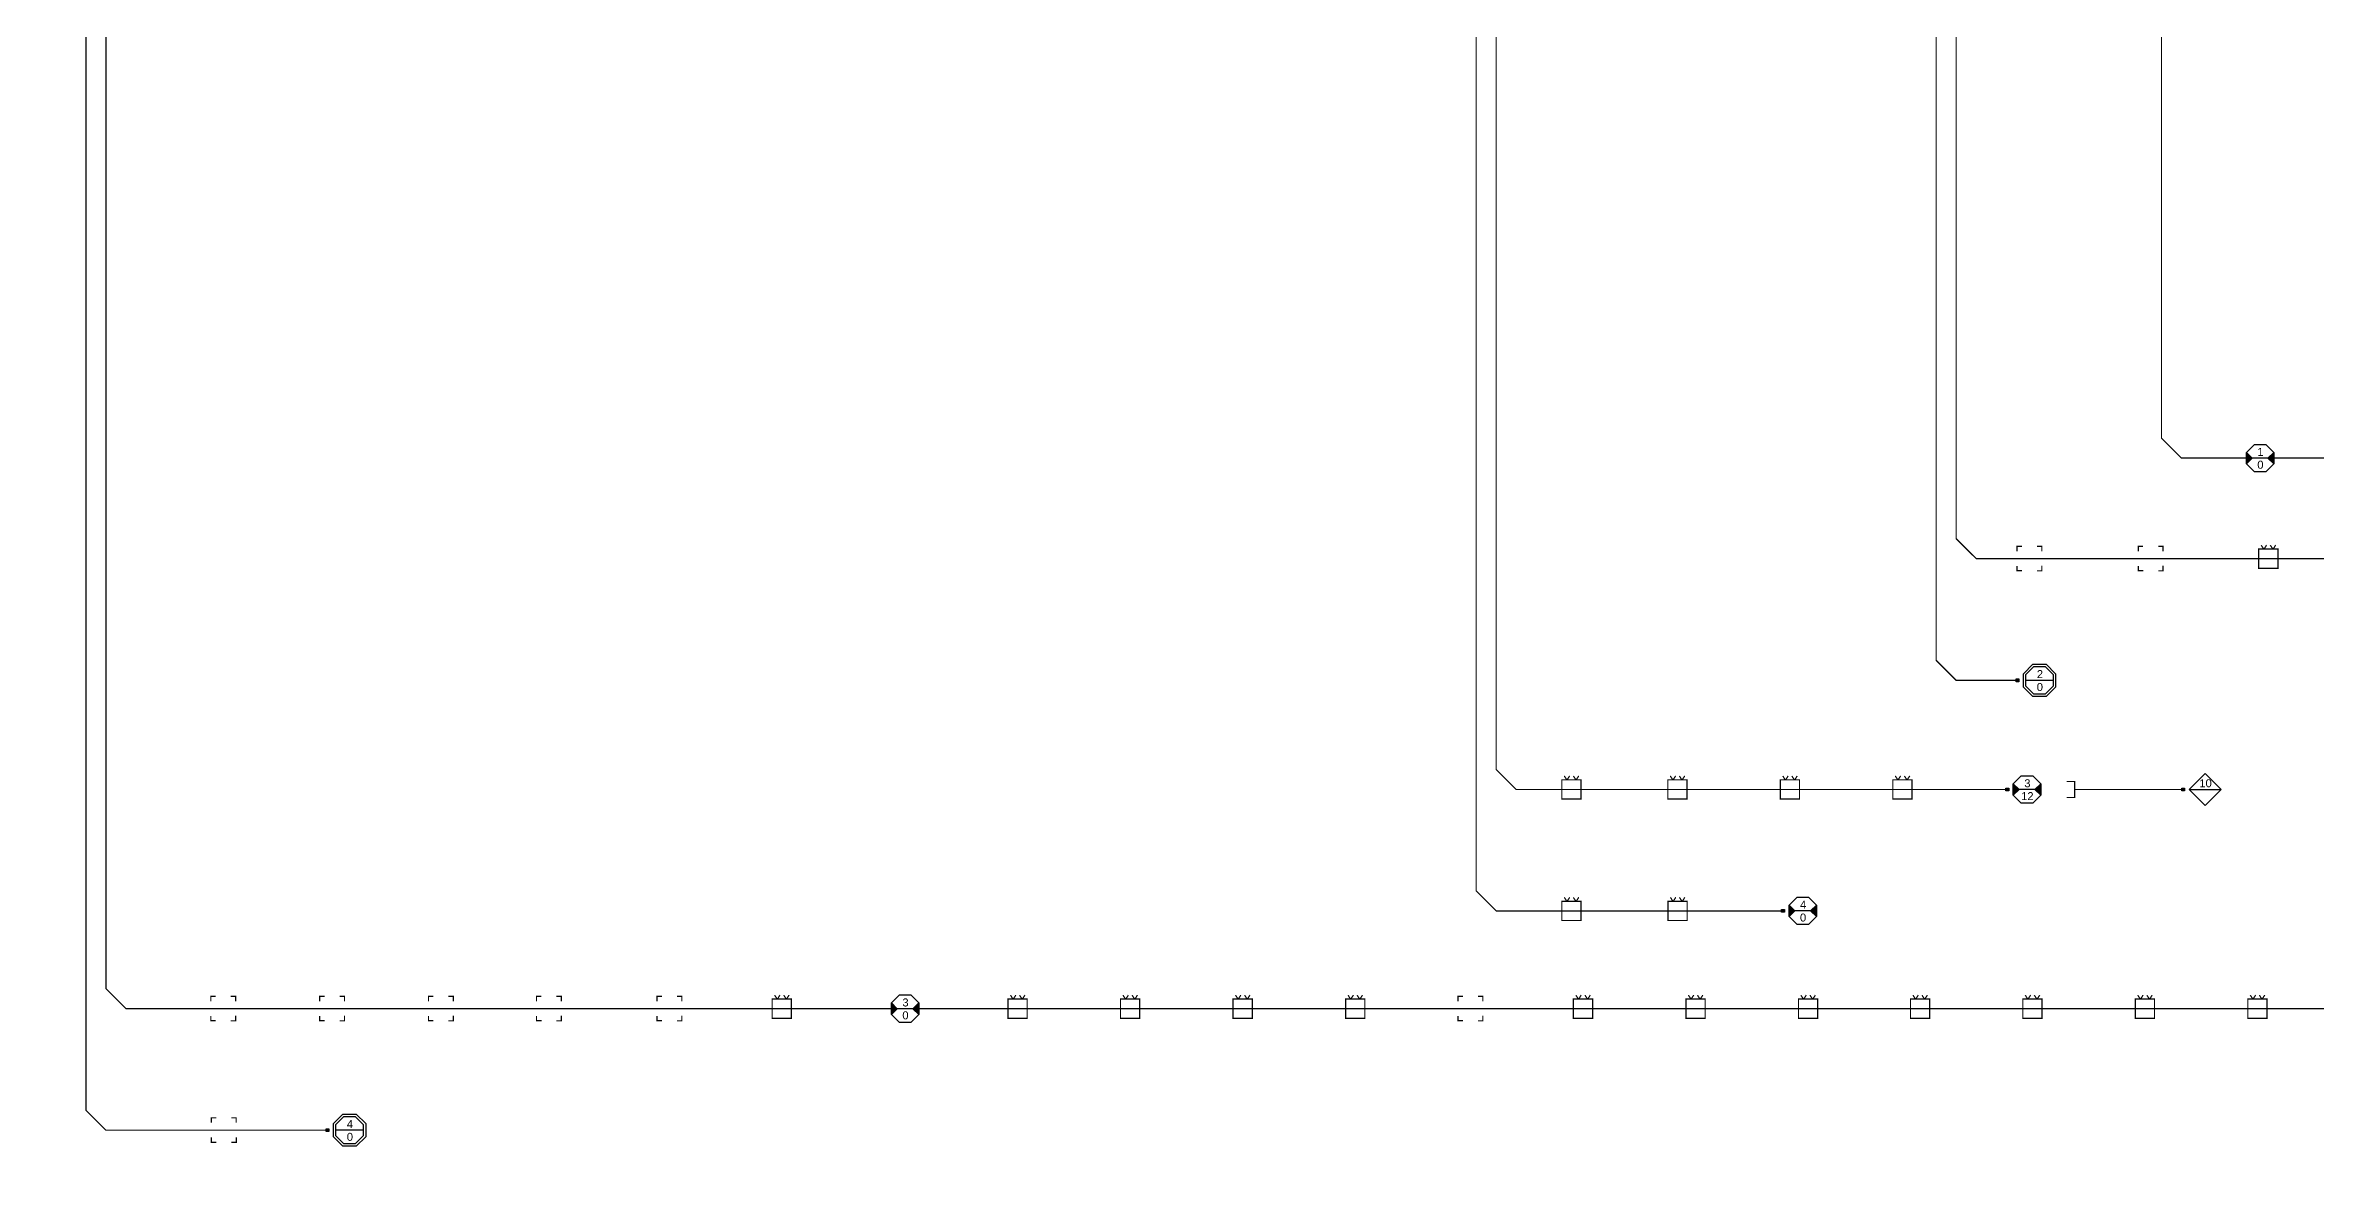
# Model space of a CAD drawing. Header units: millimetres. Extents: x -8 to 2215, y -1075 to 4.
# Drawn here: x 16 to 584, y -1075 to -795 of the extents above; entities that cross this region are included whole.
import ezdxf
from ezdxf.enums import TextEntityAlignment as Align

# ---------------------------------------------------------------- set-up
doc = ezdxf.new("R2010")
doc.units = ezdxf.units.MM
for name, color, linetype in [('1 - 012Fo Conduite', 4, '12Fo'), ('2 - 012Fo Aerien', 4, '12Fo AERIEN'), ('2 - 024Fo Aerien', 110, '24Fo AERIEN'), ('BPEFACADE', 7, 'Continuous'), ('PBO-CHB', 122, 'Continuous'), ('PBO-IMM', 4, 'Continuous'), ('PBO-POT', 5, 'Continuous'), ('PBOCHB', 7, 'Continuous'), ('PBOPOT', 7, 'Continuous'), ('PDTCHB', 7, 'Continuous'), ('PDTCHB-AC', 7, 'Continuous'), ('PDTPOT', 7, 'Continuous')]:
    doc.layers.add(name, color=color, linetype=linetype)
doc.styles.add('arial', font='Arial')
doc.styles.get("Standard").update_dxf_attribs({"font": 'Arial'})
doc.linetypes.add('12Fo', pattern='A,4,-0.5,["12Fo",Standard,S=1,R=0,X=0,Y=-0.5],-3.65', length=8.15)
doc.linetypes.add('12Fo AERIEN', pattern='A,4,[131,Arial,S=1,R=0,X=0,Y=-1],4,-0.5,["12Fo",Standard,S=1,R=0,X=0,Y=-0.5],-3.65', length=12.15)
doc.linetypes.add('24Fo AERIEN', pattern='A,4,[131,Arial,S=1,R=0,X=0,Y=-1],4,-0.5,["24Fo",Standard,S=1,R=0,X=0,Y=-0.5],-3.65', length=12.15)

# ---------------------------------------------------------------- blocks, each defined once
blk = doc.blocks.new('PBOPOT')
for points in [[(-3.426679, -1.42879), (-1.95254, -5e-06), (-3.426679, 1.42881)], [(3.426691, 1.42881), (1.952552, -5e-06), (3.426691, -1.42879)]]:
    blk.add_hatch(color=256).paths.add_polyline_path(points)
at = {"flags": 128}
blk.add_lwpolyline([(1.426691, 3.42881), (3.426691, 1.42881), (3.426691, -1.42879), (1.426691, -3.42879), (-1.426679, -3.42879), (-3.426679, -1.42879), (-3.426679, 1.42881), (-1.426679, 3.42881)], close=True, dxfattribs=at)
for points in [[(-3.426679, -1.42879), (-1.95254, -5e-06), (-3.426679, 1.42881)], [(1.952552, -5e-06), (-1.952552, 5e-06)], [(3.426691, -1.42879), (1.952552, -5e-06), (3.426691, 1.42881)]]:
    blk.add_lwpolyline(points, dxfattribs=at)
at = {"color": 0}
blk.add_attdef('NOE_NUM', text='', height=2, dxfattribs=at).set_placement((0.001141784766661, 8.271365), align=Align.MIDDLE_CENTER)
at = {"color": 0, "style": 'arial'}
for tag, p in [('NOE_NBLR', (0.0969086594349919, 1.557347)), ('NOE_NBEPIS', (0.0848216859684729, -1.659103))]:
    blk.add_attdef(tag, text='', height=2, dxfattribs=at).set_placement(p, align=Align.MIDDLE_CENTER)
at = {"flags": 1}
for tag, p in [('MAT_CAPA', (-0.0278007986577182, -5.6109)), ('NOE_TYPE', (-0.0390622739191511, -5.1109)), ('MAT_REF', (-0.0290025717184331, -4.6109)), ('ADR_VILLE', (-0.1768844440455752, -8.610899999999999)), ('NOE_USAGE', (-0.0027624275011708, -6.6109)), ('ADR_INSEE', (-0.0688707725924773, -9.610899999999999)), ('ADR_VOIE', (-0.0969866524114251, -8.110899999999999)), ('ADR_CPLT', (-0.0620635195879506, -9.110899999999999)), ('ADR_NUM', (0.0294883948805995, -7.6109)), ('SEC_NUM', (0.0176129196191666, -11.1109)), ('ADR_CP', (-0.0066411563914469, -10.1109)), ('.', (0.0511793784922741, -7.1109)), ('INF_NATURE', (-0.0913168354924303, -11.6109)), ('INF_PROPRI', (-0.099462566411737, -12.1109))]:
    blk.add_attdef(tag, text='', height=0.3, dxfattribs=at).set_placement(p, align=Align.MIDDLE_CENTER)
blk.add_attdef('NOE_POSE', text='', height=0.3, dxfattribs=at).set_placement((-1.134931, -6.060909), align=Align.MIDDLE_LEFT)
blk.add_attdef('INF_NUM', text='', height=0.3, dxfattribs=at).set_placement((0.9534980501014515, -10.550998), align=Align.MIDDLE_RIGHT)
blk = doc.blocks.new('BLKSYN.182')
at = {"layer": 'PBO-POT', "linetype": 'ByBlock'}
ref = blk.add_blockref('PBOPOT', (0, 0), dxfattribs=at)
ref.add_attrib('NOE_NBLR', '1', dxfattribs={"layer": '0', "height": 2, "style": 'arial'}).set_placement((0.0969086594349919, 1.557347), align=Align.MIDDLE_CENTER)
ref.add_attrib('NOE_NBEPIS', '0', dxfattribs={"layer": '0', "height": 2, "style": 'arial'}).set_placement((0.0848216859684729, -1.659103), align=Align.MIDDLE_CENTER)
blk = doc.blocks.new('BLKSYN.379')
at = {"layer": 'PBO-POT', "linetype": 'ByBlock'}
ref = blk.add_blockref('PBOPOT', (0, 0), dxfattribs=at)
ref.add_attrib('NOE_NBLR', '3', dxfattribs={"layer": '0', "height": 2, "style": 'arial'}).set_placement((0.0969086594349919, 1.557347), align=Align.MIDDLE_CENTER)
ref.add_attrib('NOE_NBEPIS', '12', dxfattribs={"layer": '0', "height": 2, "style": 'arial'}).set_placement((0.0848216859684729, -1.659103), align=Align.MIDDLE_CENTER)
blk = doc.blocks.new('BLKSYN.384')
at = {"layer": 'PBO-POT', "linetype": 'ByBlock'}
ref = blk.add_blockref('PBOPOT', (0, 0), dxfattribs=at)
ref.add_attrib('NOE_NBLR', '4', dxfattribs={"layer": '0', "height": 2, "style": 'arial'}).set_placement((0.0969086594349919, 1.557347), align=Align.MIDDLE_CENTER)
ref.add_attrib('NOE_NBEPIS', '0', dxfattribs={"layer": '0', "height": 2, "style": 'arial'}).set_placement((0.0848216859684729, -1.659103), align=Align.MIDDLE_CENTER)
blk = doc.blocks.new('BLKSYN.407')
at = {"layer": 'PBO-POT', "linetype": 'ByBlock'}
ref = blk.add_blockref('PBOPOT', (0, 0), dxfattribs=at)
ref.add_attrib('NOE_NBLR', '3', dxfattribs={"layer": '0', "height": 2, "style": 'arial'}).set_placement((0.0969086594349919, 1.557347), align=Align.MIDDLE_CENTER)
ref.add_attrib('NOE_NBEPIS', '0', dxfattribs={"layer": '0', "height": 2, "style": 'arial'}).set_placement((0.0848216859684729, -1.659103), align=Align.MIDDLE_CENTER)
blk = doc.blocks.new('PBOCHB')
at = {"flags": 128}
for points in [[(1.675213, 4.028807), (4.026685, 1.677336), (4.026685, -1.677321), (1.675213, -4.028792), (-1.675213, -4.028792), (-4.026685, -1.677321), (-4.026685, 1.677336), (-1.675213, 4.028807)], [(1.426685, 3.428807), (3.426685, 1.428807), (3.426685, -1.428792), (1.426685, -3.428792), (-1.426685, -3.428792), (-3.426685, -1.428792), (-3.426685, 1.428807), (-1.426685, 3.428807)]]:
    blk.add_lwpolyline(points, close=True, dxfattribs=at)
blk.add_lwpolyline([(3.426685, -8e-06), (-3.426685, 8e-06)], dxfattribs=at)
blk.add_attdef('NOE_NUM', text='', height=2).set_placement((0.0353450000000004, 8.271365), align=Align.MIDDLE_CENTER)
at = {"color": 0, "style": 'arial'}
for tag, p in [('NOE_NBLR', (0.0969086594349919, 1.557347)), ('NOE_NBEPIS', (0.0848216859684729, -1.659103))]:
    blk.add_attdef(tag, text='', height=2, dxfattribs=at).set_placement(p, align=Align.MIDDLE_CENTER)
at = {"flags": 1}
for tag, p in [('MAT_CAPA', (0.0640689999999999, -5.6109)), ('NOE_TYPE', (0.075923, -5.1109)), ('MAT_REF', (0.065739, -4.6109)), ('NOE_USAGE', (0.0397609999999999, -6.6109)), ('ADR_INSEE', (0.1068299999999998, -9.610899999999999)), ('ADR_NUM', (0.008278, -7.6109)), ('ADR_CPLT', (0.0999399999999999, -9.110899999999999)), ('SEC_NUM', (0.019218, -11.1109)), ('ADR_VOIE', (0.1347240000000001, -8.110899999999999)), ('ADR_VILLE', (0.2148309999999996, -8.610899999999999)), ('ADR_CP', (0.044273, -10.1109)), ('.', (-0.015296, -7.1109)), ('INF_NATURE', (0.1284549999999998, -11.6109)), ('INF_PROPRI', (0.1365409999999998, -12.1109))]:
    blk.add_attdef(tag, text='', height=0.3, dxfattribs=at).set_placement(p, align=Align.MIDDLE_CENTER)
blk.add_attdef('NOE_POSE', text='', height=0.3, dxfattribs=at).set_placement((-1.134931, -6.060909), align=Align.MIDDLE_LEFT)
blk.add_attdef('INF_NUM', text='', height=0.3, dxfattribs=at).set_placement((1.129701, -10.550998), align=Align.MIDDLE_RIGHT)
blk = doc.blocks.new('BLKSYN.374')
at = {"layer": 'PBO-CHB', "linetype": 'ByBlock'}
ref = blk.add_blockref('PBOCHB', (0, 0), dxfattribs=at)
ref.add_attrib('NOE_NBLR', '2', dxfattribs={"layer": '0', "height": 2, "style": 'arial'}).set_placement((0.0969086594349919, 1.557347), align=Align.MIDDLE_CENTER)
ref.add_attrib('NOE_NBEPIS', '0', dxfattribs={"layer": '0', "height": 2, "style": 'arial'}).set_placement((0.0848216859684729, -1.659103), align=Align.MIDDLE_CENTER)
blk = doc.blocks.new('BLKSYN.430')
at = {"layer": 'PBO-CHB', "linetype": 'ByBlock'}
ref = blk.add_blockref('PBOCHB', (0, 0), dxfattribs=at)
ref.add_attrib('NOE_NBLR', '4', dxfattribs={"layer": '0', "height": 2, "style": 'arial'}).set_placement((0.0969086594349919, 1.557347), align=Align.MIDDLE_CENTER)
ref.add_attrib('NOE_NBEPIS', '0', dxfattribs={"layer": '0', "height": 2, "style": 'arial'}).set_placement((0.0848216859684729, -1.659103), align=Align.MIDDLE_CENTER)
blk = doc.blocks.new('PBOIMM')
for p, q in [((0, 4.005053), (-4.005053, 0)), ((-4.005053, 0), (0, -4.005053)), ((4.005053, 0), (0, 4.005053)), ((0, -4.005053), (4.005053, 0))]:
    blk.add_line(p, q)
at = {"flags": 128}
blk.add_lwpolyline([(-4.005053, 0), (4.005053, 0)], dxfattribs=at)
at = {"color": 0}
blk.add_attdef('NOE_NUM', text='', height=2, dxfattribs=at).set_placement((0.001141784766661, 8.271365), align=Align.MIDDLE_CENTER)
at = {"color": 0, "style": 'arial'}
for tag, p in [('NOE_NBLR', (0.0969086594349919, 1.557347)), ('NOE_NBEPISS', (0.0856150369907915, -1.659103))]:
    blk.add_attdef(tag, text='', height=2, dxfattribs=at).set_placement(p, align=Align.MIDDLE_CENTER)
at = {"flags": 1}
for tag, p in [('MAT_CAPA', (-0.0278007986577182, -5.6109)), ('NOE_TYPE', (-0.0390622739191511, -5.1109)), ('MAT_REF', (-0.0290025717184331, -4.6109)), ('ADR_VILLE', (-0.1768844440455752, -8.610899999999999)), ('NOE_USAGE', (-0.0027624275011708, -6.6109)), ('ADR_INSEE', (-0.0688707725924773, -9.610899999999999)), ('ADR_VOIE', (-0.0969866524114251, -8.110899999999999)), ('ADR_CPLT', (-0.0620635195879506, -9.110899999999999)), ('ADR_NUM', (0.0294883948805995, -7.6109)), ('SEC_NUM', (0.0176129196191666, -11.1109)), ('ADR_CP', (-0.0066411563914469, -10.1109)), ('.', (0.0511793784922741, -7.1109)), ('INF_NATURE', (-0.0913168354924303, -11.6109)), ('INF_PROPRI', (-0.099462566411737, -12.1109))]:
    blk.add_attdef(tag, text='', height=0.3, dxfattribs=at).set_placement(p, align=Align.MIDDLE_CENTER)
blk.add_attdef('NOE_POSE', text='', height=0.3, dxfattribs=at).set_placement((-1.134931, -6.060909), align=Align.MIDDLE_LEFT)
blk.add_attdef('INF_NUM', text='', height=0.3, dxfattribs=at).set_placement((0.9534980501014515, -10.550998), align=Align.MIDDLE_RIGHT)
blk = doc.blocks.new('BLKSYN.378')
at = {"layer": 'PBO-IMM', "linetype": 'ByBlock'}
ref = blk.add_blockref('PBOIMM', (0, 0), dxfattribs=at)
ref.add_attrib('NOE_NBLR', '10', dxfattribs={"layer": '0', "height": 2, "style": 'arial'}).set_placement((0.0969086594349919, 1.557347), align=Align.MIDDLE_CENTER)
blk = doc.blocks.new('PDTPOT')
at = {"linetype": 'Continuous', "const_width": 0.3, "elevation": 1, "flags": 128}
blk.add_lwpolyline([(2.4, 2.4), (-2.4, 2.4), (-2.4, -2.4), (2.4, -2.4)], close=True, dxfattribs=at)
at = {"layer": 'BPEFACADE', "linetype": 'Continuous', "const_width": 0.3, "flags": 128}
for points in [[(-1.137556, 2.383611), (-1.790016, 3.383611)], [(-1.092005, 2.400302), (-0.442005, 3.400302)], [(1.134329, 2.379481), (0.481869, 3.379481)], [(1.179879, 2.396172), (1.829879, 3.396172)]]:
    blk.add_lwpolyline(points, dxfattribs=at)
blk = doc.blocks.new('BLKSYN.368')
at = {"layer": 'PDTCHB', "linetype": 'ByBlock'}
blk.add_blockref('PDTPOT', (0, 0), dxfattribs=at)
blk = doc.blocks.new('BLKSYN.380')
at = {"layer": 'PBOPOT', "linetype": 'ByBlock'}
blk.add_blockref('PDTPOT', (0, 0), dxfattribs=at)
blk = doc.blocks.new('BLKSYN.381')
at = {"layer": 'PDTPOT', "linetype": 'ByBlock'}
blk.add_blockref('PDTPOT', (0, 0), dxfattribs=at)
blk = doc.blocks.new('BLKSYN.382')
at = {"layer": 'PDTPOT', "linetype": 'ByBlock'}
blk.add_blockref('PDTPOT', (0, 0), dxfattribs=at)
blk = doc.blocks.new('BLKSYN.383')
at = {"layer": 'PDTPOT', "linetype": 'ByBlock'}
blk.add_blockref('PDTPOT', (0, 0), dxfattribs=at)
blk = doc.blocks.new('BLKSYN.385')
at = {"layer": 'PBOPOT', "linetype": 'ByBlock'}
blk.add_blockref('PDTPOT', (0, 0), dxfattribs=at)
blk = doc.blocks.new('BLKSYN.386')
at = {"layer": 'PDTPOT', "linetype": 'ByBlock'}
blk.add_blockref('PDTPOT', (0, 0), dxfattribs=at)
blk = doc.blocks.new('BLKSYN.413')
at = {"layer": 'PDTCHB-AC', "linetype": 'ByBlock'}
blk.add_blockref('PDTPOT', (0, 0), dxfattribs=at)
blk = doc.blocks.new('BLKSYN.415')
at = {"layer": 'PBOCHB', "linetype": 'ByBlock'}
blk.add_blockref('PDTPOT', (0, 0), dxfattribs=at)
blk = doc.blocks.new('BLKSYN.416')
at = {"layer": 'PDTPOT', "linetype": 'ByBlock'}
blk.add_blockref('PDTPOT', (0, 0), dxfattribs=at)
blk = doc.blocks.new('BLKSYN.417')
at = {"layer": 'PDTPOT', "linetype": 'ByBlock'}
blk.add_blockref('PDTPOT', (0, 0), dxfattribs=at)
blk = doc.blocks.new('BLKSYN.418')
at = {"layer": 'PDTPOT', "linetype": 'ByBlock'}
blk.add_blockref('PDTPOT', (0, 0), dxfattribs=at)
blk = doc.blocks.new('BLKSYN.420')
at = {"layer": 'PDTCHB', "linetype": 'ByBlock'}
blk.add_blockref('PDTPOT', (0, 0), dxfattribs=at)
blk = doc.blocks.new('BLKSYN.421')
at = {"layer": 'PDTPOT', "linetype": 'ByBlock'}
blk.add_blockref('PDTPOT', (0, 0), dxfattribs=at)
blk = doc.blocks.new('BLKSYN.422')
at = {"layer": 'PDTPOT', "linetype": 'ByBlock'}
blk.add_blockref('PDTPOT', (0, 0), dxfattribs=at)
blk = doc.blocks.new('BLKSYN.423')
at = {"layer": 'PDTPOT', "linetype": 'ByBlock'}
blk.add_blockref('PDTPOT', (0, 0), dxfattribs=at)
blk = doc.blocks.new('BLKSYN.424')
at = {"layer": 'PDTPOT', "linetype": 'ByBlock'}
blk.add_blockref('PDTPOT', (0, 0), dxfattribs=at)
blk = doc.blocks.new('BLKSYN.425')
at = {"layer": 'PDTPOT', "linetype": 'ByBlock'}
blk.add_blockref('PDTPOT', (0, 0), dxfattribs=at)
blk = doc.blocks.new('BLKSYN.426')
at = {"layer": 'PDTPOT', "linetype": 'ByBlock'}
blk.add_blockref('PDTPOT', (0, 0), dxfattribs=at)
blk = doc.blocks.new('PDTCHB')
at = {"layer": 'BPEFACADE', "color": 7, "linetype": 'Continuous', "const_width": 0.3, "flags": 128}
for points in [[(-3.109863, 1.852839), (-3.109985, 3.09603), (-1.890085, 3.09603)], [(3.09515, 1.854033), (3.095272, 3.097224), (1.875372, 3.097224)], [(-1.866312, -3.016638), (-3.109503, -3.016961), (-3.1097, -1.797061)], [(3.097978, -1.776809), (3.097978, -3.02), (1.872531, -3.02)]]:
    blk.add_lwpolyline(points, dxfattribs=at)
blk = doc.blocks.new('BLKSYN.366')
at = {"layer": 'PBOPOT', "linetype": 'ByBlock'}
blk.add_blockref('PDTCHB', (0, 0), dxfattribs=at)
blk = doc.blocks.new('BLKSYN.367')
at = {"layer": 'PDTCHB', "linetype": 'ByBlock'}
blk.add_blockref('PDTCHB', (0, 0), dxfattribs=at)
blk = doc.blocks.new('BLKSYN.409')
at = {"layer": 'PDTCHB-AC', "linetype": 'ByBlock'}
blk.add_blockref('PDTCHB', (0, 0), dxfattribs=at)
blk = doc.blocks.new('BLKSYN.410')
at = {"layer": 'PDTCHB', "linetype": 'ByBlock'}
blk.add_blockref('PDTCHB', (0, 0), dxfattribs=at)
blk = doc.blocks.new('BLKSYN.419')
at = {"layer": 'PDTPOT', "linetype": 'ByBlock'}
blk.add_blockref('PDTCHB', (0, 0), dxfattribs=at)
blk = doc.blocks.new('PDTCHB-AC')
at = {"layer": 'BPEFACADE', "color": 10, "linetype": 'Continuous', "const_width": 0.3, "flags": 128}
for points in [[(-3.109863, 1.852839), (-3.109985, 3.09603), (-1.890085, 3.09603)], [(3.09515, 1.854033), (3.095272, 3.097224), (1.875372, 3.097224)], [(-1.866312, -3.016638), (-3.109503, -3.016961), (-3.1097, -1.797061)], [(3.097978, -1.776809), (3.097978, -3.02), (1.872531, -3.02)]]:
    blk.add_lwpolyline(points, dxfattribs=at)
blk = doc.blocks.new('BLKSYN.408')
at = {"layer": 'PBOPOT', "linetype": 'ByBlock'}
blk.add_blockref('PDTCHB-AC', (0, 0), dxfattribs=at)
blk = doc.blocks.new('BLKSYN.411')
at = {"layer": 'PDTCHB', "linetype": 'ByBlock'}
blk.add_blockref('PDTCHB-AC', (0, 0), dxfattribs=at)
blk = doc.blocks.new('BLKSYN.412')
at = {"layer": 'PDTCHB-AC', "linetype": 'ByBlock'}
blk.add_blockref('PDTCHB-AC', (0, 0), dxfattribs=at)
blk = doc.blocks.new('BLKSYN.431')
at = {"layer": 'PBOCHB', "linetype": 'ByBlock'}
blk.add_blockref('PDTCHB-AC', (0, 0), dxfattribs=at)

msp = doc.modelspace()

# ---------------------------------------------------------------- hatches: boundary and pattern name
at = {"layer": '1 - 012Fo Conduite', "linetype": 'ByBlock'}
for points in [[(508.7509330269661, -953.7490635242704), (508.7509330269661, -953.0490635242703), (509.4509330269661, -953.0490635242703), (509.4509330269661, -953.7490635242704)], [(86.38629140901931, -1066.206968940221), (86.38629140901931, -1065.506968940222), (87.0862914090193, -1065.506968940222), (87.0862914090193, -1066.206968940221)]]:
    msp.add_hatch(color=256, dxfattribs=at).paths.add_polyline_path(points)
at = {"layer": '2 - 012Fo Aerien', "linetype": 'ByBlock'}
for points in [[(550.1703038972922, -981.0271343842672), (550.1703038972922, -980.3271343842672), (550.8703038972923, -980.3271343842672), (550.8703038972923, -981.0271343842672)], [(450.1692511354368, -1011.381762135165), (450.1692511354368, -1010.681762135165), (450.8692511354368, -1010.681762135165), (450.8692511354368, -1011.381762135165)]]:
    msp.add_hatch(color=256, dxfattribs=at).paths.add_polyline_path(points)
at = {"layer": '2 - 024Fo Aerien', "linetype": 'ByBlock'}
msp.add_hatch(color=256, dxfattribs=at).paths.add_polyline_path([(506.2220996311028, -981.0271343842672), (506.2220996311028, -980.3271343842672), (506.9220996311028, -980.3271343842672), (506.9220996311028, -981.0271343842672)])

# ---------------------------------------------------------------- linework, layer by layer
at = {"layer": '1 - 012Fo Conduite', "linetype": 'ByBlock', "const_width": 0.3, "flags": 128}
for points in [[(16.390278, -25), (21.390278, -25), (26.390278, -30), (26.390278, -1060.856968940222), (31.390278, -1065.856968940222), (60.83789902477687, -1065.856968940222)], [(478.8018330367167, -397.9778367410645), (483.8018330367167, -397.9778367410645), (488.8018330367167, -402.9778367410645), (488.8018330367167, -948.3990635242703), (493.8018330367167, -953.3990635242703), (509.1009330269662, -953.3990635242703)], [(60.83789902477687, -1065.856968940222), (86.7362914090193, -1065.856968940222)]]:
    msp.add_lwpolyline(points, dxfattribs=at)
at = {"layer": '1 - 012Fo Conduite', "linetype": 'ByBlock', "flags": 128}
for points in [[(508.7509330269661, -953.7490635242704), (508.7509330269661, -953.0490635242703), (509.4509330269661, -953.0490635242703), (509.4509330269661, -953.7490635242704), (508.7509330269661, -953.7490635242704)], [(86.38629140901931, -1066.206968940221), (86.38629140901931, -1065.506968940222), (87.0862914090193, -1065.506968940222), (87.0862914090193, -1066.206968940221), (86.38629140901931, -1066.206968940221)]]:
    msp.add_lwpolyline(points, close=True, dxfattribs=at)
at = {"layer": '2 - 012Fo Aerien', "linetype": 'ByBlock', "const_width": 0.3, "flags": 128}
for points in [[(16.390278, -20), (26.390278, -20), (31.390278, -25), (31.390278, -1030.47643202747), (36.390278, -1035.47643202747), (60.68494132226401, -1035.47643202747)], [(535.1238006471293, -375.2785390978618), (540.1238006471293, -375.2785390978618), (545.1238006471293, -380.2785390978618), (545.1238006471293, -892.824301545185), (550.1238006471293, -897.824301545185), (569.7495856373788, -897.824301545185)], [(363.8116246231816, -387.9778367410645), (368.8116246231816, -387.9778367410645), (373.8116246231816, -392.9778367410645), (373.8116246231816, -1006.031762135165), (378.8116246231816, -1011.031762135165), (397.6393853841845, -1011.031762135165)], [(569.7495856373788, -897.824301545185), (597.8701256890013, -897.824301545185)], [(521.4254696311028, -978.6771343842672), (523.4254696311028, -978.6771343842672), (523.4254696311028, -982.6771343842672), (521.4254696311028, -982.6771343842672)], [(523.4254696311028, -980.6771343842672), (550.5203038972923, -980.6771343842672)], [(397.6393853841845, -1011.031762135165), (424.1569911451874, -1011.031762135165)], [(424.1569911451874, -1011.031762135165), (450.5192511354368, -1011.031762135165)], [(60.684941322264, -1035.47643202747), (87.90652858326688, -1035.47643202747)], [(87.90652858326688, -1035.47643202747), (115.0965878280375, -1035.47643202747)], [(115.0965878280375, -1035.47643202747), (142.0984154511443, -1035.47643202747)], [(142.0984154511443, -1035.47643202747), (172.2080938624516, -1035.47643202747)], [(172.2080938624516, -1035.47643202747), (200.2796250175547, -1035.47643202747)], [(200.2796250175547, -1035.47643202747), (231.1047024017971, -1035.47643202747)], [(231.1047024017971, -1035.47643202747), (259.2252424534196, -1035.47643202747)], [(259.2252424534196, -1035.47643202747), (287.3457825050422, -1035.47643202747)], [(287.3457825050422, -1035.47643202747), (315.4663225566647, -1035.47643202747)], [(315.4663225566647, -1035.47643202747), (343.5868626082872, -1035.47643202747)], [(343.5868626082872, -1035.47643202747), (372.4113841599097, -1035.47643202747)], [(372.4113841599097, -1035.47643202747), (400.5319242115323, -1035.47643202747)], [(400.5319242115323, -1035.47643202747), (428.6524642631548, -1035.47643202747)], [(428.6524642631548, -1035.47643202747), (456.7730043147773, -1035.47643202747)], [(456.7730043147773, -1035.47643202747), (484.7725360778243, -1035.47643202747)], [(484.7725360778243, -1035.47643202747), (512.8440672329273, -1035.47643202747)], [(512.8440672329273, -1035.47643202747), (540.9646072845497, -1035.47643202747)], [(540.9646072845497, -1035.47643202747), (569.0851473361722, -1035.47643202747)], [(569.0851473361722, -1035.47643202747), (597.2388854360382, -1035.47643202747)]]:
    msp.add_lwpolyline(points, dxfattribs=at)
at = {"layer": '2 - 012Fo Aerien', "linetype": 'ByBlock', "flags": 128}
for points in [[(550.1703038972922, -981.0271343842672), (550.1703038972922, -980.3271343842672), (550.8703038972923, -980.3271343842672), (550.8703038972923, -981.0271343842672), (550.1703038972922, -981.0271343842672)], [(450.1692511354368, -1011.381762135165), (450.1692511354368, -1010.681762135165), (450.8692511354368, -1010.681762135165), (450.8692511354368, -1011.381762135165), (450.1692511354368, -1011.381762135165)]]:
    msp.add_lwpolyline(points, close=True, dxfattribs=at)
at = {"layer": '2 - 024Fo Aerien', "linetype": 'ByBlock', "const_width": 0.3, "flags": 128}
for points in [[(363.8116246231816, -382.9778367410645), (373.8116246231816, -382.9778367410645), (378.8116246231816, -387.9778367410645), (378.8116246231816, -975.6771343842672), (383.8116246231816, -980.6771343842672), (397.6393853841845, -980.6771343842672)], [(478.8018330367167, -392.9778367410645), (488.8018330367167, -392.9778367410645), (493.8018330367167, -397.9778367410645), (493.8018330367167, -917.9778367410645), (498.8018330367167, -922.9778367410645), (512.1126309353815, -922.9778367410645)], [(512.1126309353815, -922.9778367410645), (542.4092923340463, -922.9778367410645)], [(542.4092923340463, -922.9778367410645), (571.8149892453536, -922.9778367410645)], [(571.8149892453536, -922.9778367410645), (603.5678018999402, -922.9778367410645)], [(397.6393853841845, -980.6771343842672), (424.1254631289551, -980.6771343842672)], [(424.1254631289551, -980.6771343842672), (452.2460031805776, -980.6771343842672)], [(452.2460031805776, -980.6771343842672), (480.3665432322002, -980.6771343842672)], [(480.3665432322002, -980.6771343842672), (506.5720996311029, -980.6771343842672)]]:
    msp.add_lwpolyline(points, dxfattribs=at)
at = {"layer": '2 - 024Fo Aerien', "linetype": 'ByBlock', "flags": 128}
msp.add_lwpolyline([(506.2220996311028, -981.0271343842672), (506.2220996311028, -980.3271343842672), (506.9220996311028, -980.3271343842672), (506.9220996311028, -981.0271343842672), (506.2220996311028, -981.0271343842672)], close=True, dxfattribs=at)

# ---------------------------------------------------------------- block references
at = {"layer": 'PBO-CHB', "linetype": 'ByBlock'}
for name, p in [('BLKSYN.374', (514.6276180269662, -953.3990635242703)), ('BLKSYN.430', (92.2629764090193, -1065.856968940222))]:
    msp.add_blockref(name, p, dxfattribs=at)
at = {"layer": 'PBO-IMM', "linetype": 'ByBlock'}
msp.add_blockref('BLKSYN.378', (556.0253568972922, -980.6771343842672), dxfattribs=at)
at = {"layer": 'PBO-POT', "linetype": 'ByBlock'}
for name, p in [('BLKSYN.182', (569.7495856373788, -897.824301545185)), ('BLKSYN.379', (511.4987846311028, -980.6771343842672)), ('BLKSYN.384', (455.4459361354368, -1011.031762135165)), ('BLKSYN.407', (231.1047024017971, -1035.47643202747))]:
    msp.add_blockref(name, p, dxfattribs=at)
at = {"layer": 'PDTCHB', "linetype": 'ByBlock'}
for name, p in [('BLKSYN.366', (512.1126309353815, -922.9778367410645)), ('BLKSYN.367', (542.4092923340463, -922.9778367410645)), ('BLKSYN.409', (87.90652858326688, -1035.47643202747)), ('BLKSYN.410', (115.0965878280375, -1035.47643202747)), ('BLKSYN.419', (372.4113841599097, -1035.47643202747))]:
    msp.add_blockref(name, p, dxfattribs=at)
at = {"layer": 'PDTCHB-AC', "linetype": 'ByBlock'}
for name, p in [('BLKSYN.408', (60.684941322264, -1035.47643202747)), ('BLKSYN.411', (142.0984154511443, -1035.47643202747)), ('BLKSYN.412', (172.2080938624516, -1035.47643202747)), ('BLKSYN.431', (60.83789902477687, -1065.856968940222))]:
    msp.add_blockref(name, p, dxfattribs=at)
at = {"layer": 'PDTPOT', "linetype": 'ByBlock'}
for name, p in [('BLKSYN.368', (571.8149892453536, -922.9778367410645)), ('BLKSYN.380', (397.6393853841845, -980.6771343842672)), ('BLKSYN.381', (424.1254631289551, -980.6771343842672)), ('BLKSYN.382', (452.2460031805776, -980.6771343842672)), ('BLKSYN.383', (480.3665432322002, -980.6771343842672)), ('BLKSYN.385', (397.6393853841845, -1011.031762135165)), ('BLKSYN.386', (424.1569911451874, -1011.031762135165)), ('BLKSYN.413', (200.2796250175547, -1035.47643202747)), ('BLKSYN.415', (259.2252424534196, -1035.47643202747)), ('BLKSYN.416', (287.3457825050422, -1035.47643202747)), ('BLKSYN.417', (315.4663225566647, -1035.47643202747)), ('BLKSYN.418', (343.5868626082872, -1035.47643202747)), ('BLKSYN.420', (400.5319242115323, -1035.47643202747)), ('BLKSYN.421', (428.6524642631548, -1035.47643202747)), ('BLKSYN.422', (456.7730043147773, -1035.47643202747)), ('BLKSYN.423', (484.7725360778243, -1035.47643202747)), ('BLKSYN.424', (512.8440672329273, -1035.47643202747)), ('BLKSYN.425', (540.9646072845497, -1035.47643202747)), ('BLKSYN.426', (569.0851473361722, -1035.47643202747))]:
    msp.add_blockref(name, p, dxfattribs=at)

doc.saveas('drawing.dxf')
